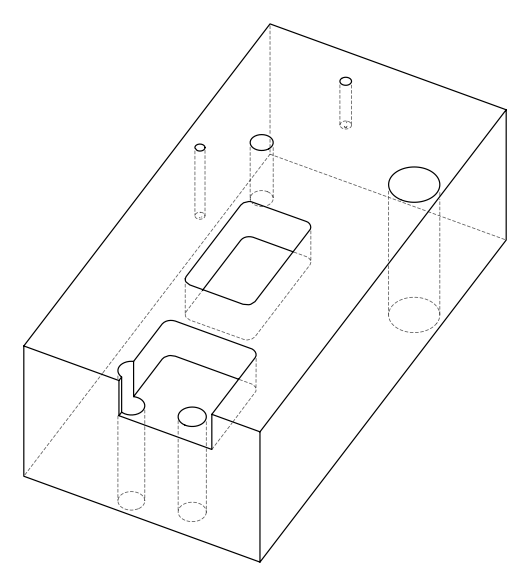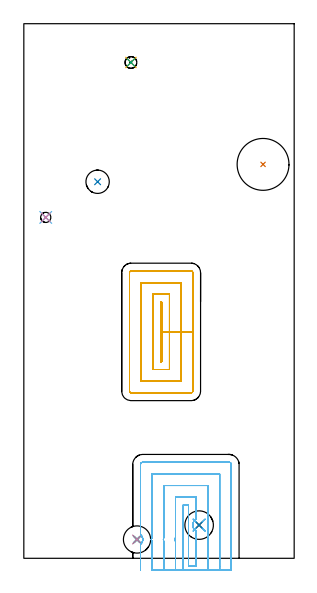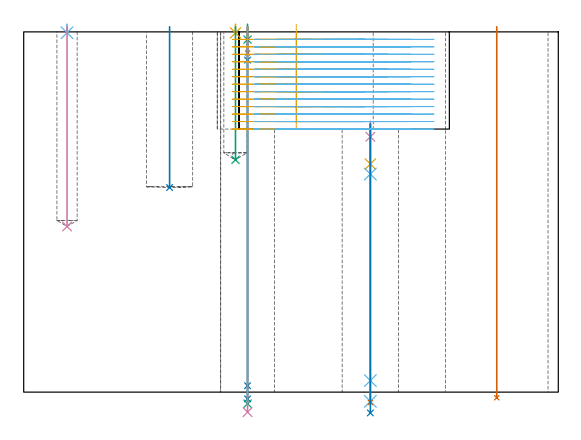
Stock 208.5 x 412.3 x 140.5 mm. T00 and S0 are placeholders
(PLAN: 18 operations, 13 tool changes, 54.9 min)
(1 INDEXABLE_INSERT_DRILL_THROUGH_HOLE_FROM_SOLID | STEP1HOLE_1 | NXT0302_035 | 0.58 min | 176469 mm3)
(2 INDEXABLE_INSERT_DRILL_BLIND_HOLE_FROM_SOLID | STEP1POCKET | NXT0302_007 | 0.25 min | 15367 mm3)
(3 SPOT_DRILL | STEP1HOLE | NXT0321_9005460120000 | 0.05 min | 183 mm3)
(4 SPOT_DRILL_1 | STEP1HOLE_2 | NXT0321_9005460120000 | 0.06 min | 4455 mm3)
(5 SPOT_DRILL_2 | STEP1POCKET_1 | NXT0321_9005460120000 | 0.03 min | 4 mm3)
(6 SPOT_DRILL_3 | STEP1POCKET_2 | NXT0321_9005460120000 | 0.03 min | 6 mm3)
(7 DRILL_BLIND_HOLE_INTO_CENTER | STEP1HOLE | NXT0301_026 | 0.04 min | 120 mm3)
(8 GUN_DRILL_THROUGH_HOLE | STEP1HOLE | UGT0307_001 | 0.62 min | 2561 mm3)
(9 SPADE_DRILL_TO_ENLARGE_THROUGH_HOLE | STEP1HOLE | UGT0306_004 | 0.59 min | 17189 mm3)
(10 DRILL_TO_ENLARGE_THROUGH_HOLE | STEP1HOLE | UGT0301_051 | 0.6 min | 28549 mm3)
(11 DRILL_BLIND_HOLE_INTO_CENTER_1 | STEP1HOLE_2 | UGT0301_206 | 0.07 min | 641 mm3)
(12 GUN_DRILL_THROUGH_HOLE_1 | STEP1HOLE_2 | UGT0307_006 | 0.52 min | 5736 mm3)
(13 DRILL_TO_ENLARGE_THROUGH_HOLE_1 | STEP1HOLE_2 | NXT0301_104 | 0.44 min | 10740 mm3)
(14 DRILL_TO_ENLARGE_THROUGH_HOLE_2 | STEP1HOLE_2 | UGT0301_053 | 0.46 min | 31769 mm3)
(15 DRILL_BLIND_HOLE_INTO_CENTER_2 | STEP1POCKET_1 | UGT0301_206 | 0.21 min | 3111 mm3)
(16 DRILL_BLIND_HOLE_INTO_CENTER_3 | STEP1POCKET_2 | UGT0301_474 | 0.31 min | 3608 mm3)
(17 MILL_RECTANGULAR_POCKET | POCKET_RECTANGULAR_STRAIGHT | NXT0201_011 | Follow Part, ap 3, ae 75% | 20.92 min | 242589 mm3)
(18 MILL_SLOT | SLOT_PARTIAL_RECTANGULAR | NXT0201_011 | Follow Part, ap 3, ae 75% | 29.09 min | 224424 mm3)
(TOOL NXT0302_035 | Index. Insert Drill 40mm [880-D4000L40-05] | D40 PA176 FL200 Z2)
(TOOL NXT0302_007 | Index. Insert Drill 18mm [880-D1800L25-05] | D18 PA176 FL90 Z2)
(TOOL NXT0321_9005460120000 | NC Spot Drill, 142deg, 12mm, Carbide, Uncoated | D12 PA142 FL30 Z2)
(TOOL NXT0301_026 | Carbide Drill 5.5mm [860.1-0550-017A1-MM 2214] | D5.5 PA140 FL28 Z2)
(TOOL UGT0307_001 | Gun Drill 5 mm | D5 PA130 FL24 Z1)
(TOOL UGT0306_004 | Spade Drill 13.5mm | D13.5 PA132 FL10 Z2)
(TOOL UGT0301_051 | Twist Drill 21 mm | D21 PA118 FL145 Z2)
(TOOL UGT0301_206 | Twist Drill 9.1 mm | D9.1 PA118 FL78 Z2)
(TOOL UGT0307_006 | Gun Drill 9 mm | D9 PA130 FL24 Z1)
(TOOL NXT0301_104 | Carbide Drill 14mm [860.1-1400-112A1-MM 2214] | D14 PA140 FL123 Z2)
(TOOL UGT0301_053 | Twist Drill 22 mm | D22 PA118 FL150 Z2)
(TOOL UGT0301_474 | Carbide Drill 7.9 mm | D7.9 PA118 FL76 Z2)
(TOOL NXT0201_011 | ENDMILL 12mm [2P460-1200-NA 1630] | D12 FL38 Z6)
(OP 1 INDEXABLE_INSERT_DRILL_THROUGH_HOLE_FROM_SOLID)
G17 G21 G94 G90
T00 M6
G54
G17 G0 G90 X184.5 Y303.8 S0 M3
G43 Z150.5 H1
G94 G81 G98 Z-2.198 F250. R142.5
G80
M5
M2
(OP 2 INDEXABLE_INSERT_DRILL_BLIND_HOLE_FROM_SOLID)
G17 G21 G94 G90
T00 M6
G54
G17 G0 G90 X56.9 Y290.4 S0 M3
G43 Z150.5 H1
G94 G81 G98 Z79.8 F250. R142.5
G80
M5
M2
(OP 3 SPOT_DRILL)
G17 G21 G94 G90
T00 M6
G54
G17 G0 G90 X87.3 Y14.5 S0 M3
G43 Z150.5 H0
G94 G81 G98 Z137.5 F250. R143.5
G80
M5
M2
(OP 4 SPOT_DRILL_1)
G17 G21 G94 G90
T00 M6
G54
G17 G0 G90 X135.2 Y25.6 S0 M3
G43 Z150.5 H0
G94 G81 G98 Z99.6 F250. R105.6
G80
M5
M2
(OP 5 SPOT_DRILL_2)
G17 G21 G94 G90
T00 M6
G54
G17 G0 G90 X82.6 Y382.4 S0 M3
G43 Z150.5 H0
G94 G81 G98 Z140.108 F250. R143.5
G80
M5
M2
(OP 6 SPOT_DRILL_3)
G17 G21 G94 G90
T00 M6
G54
G17 G0 G90 X16.9 Y262.9 S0 M3
G43 Z150.5 H0
G94 G81 G98 Z140.16 F250. R143.5
G80
M5
M2
(OP 7 DRILL_BLIND_HOLE_INTO_CENTER)
G17 G21 G94 G90
T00 M6
G54
G17 G0 G90 X87.3 Y14.5 S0 M3
G43 Z150.5 H1
G94 G81 G98 Z132.25 F250. R142.5
G80
M5
M2
(OP 8 GUN_DRILL_THROUGH_HOLE)
G17 G21 G94 G90
T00 M6
G54
G17 G0 G90 X87.3 Y14.5 M8
G43 Z150.5 H0
Z138.2
S716 M3
G94 G1 Z129.494 F125. M26
G4 X.084
Z2.5 F250.
G4 X.084
Z-2.666 F125.
G4 X.084
M5
M9
G0 Z138.2
Z150.5
M2
(OP 9 SPADE_DRILL_TO_ENLARGE_THROUGH_HOLE)
G17 G21 G94 G90
T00 M6
G54
G17 G0 G90 X87.3 Y14.5 S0 M3
G43 Z150.5 H0
G94 G73 G98 Z-4.505 F250. Q13.182 R142.5
G80
M5
M2
(OP 10 DRILL_TO_ENLARGE_THROUGH_HOLE)
G17 G21 G94 G90
T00 M6
G54
G17 G0 G90 X87.3 Y14.5 S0 M3
G43 Z150.5 H0
G94 G73 G98 Z-7.809 F250. Q18.539 R142.5
G80
M5
M2
(OP 11 DRILL_BLIND_HOLE_INTO_CENTER_1)
G17 G21 G94 G90
T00 M6
G54
G17 G0 G90 X135.2 Y25.6 S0 M3
G43 Z150.5 H0
G94 G81 G98 Z88.95 F250. R104.6
G80
M5
M2
(OP 12 GUN_DRILL_THROUGH_HOLE_1)
G17 G21 G94 G90
T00 M6
G54
G17 G0 G90 X135.2 Y25.6 M8
G43 Z150.5 H0
Z100.425
S716 M3
G94 G1 Z85.055 F125. M26
G4 X.084
Z4.5 F250.
G4 X.084
Z-3.598 F125.
G4 X.084
M5
M9
G0 Z100.425
Z150.5
M2
(OP 13 DRILL_TO_ENLARGE_THROUGH_HOLE_1)
G17 G21 G94 G90
T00 M6
G54
G17 G0 G90 X135.2 Y25.6 S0 M3
G43 Z150.5 H1
G94 G73 G98 Z-4.048 F250. Q13.331 R104.6
G80
M5
M2
(OP 14 DRILL_TO_ENLARGE_THROUGH_HOLE_2)
G17 G21 G94 G90
T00 M6
G54
G17 G0 G90 X135.2 Y25.6 S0 M3
G43 Z150.5 H0
G94 G73 G98 Z-8.109 F250. Q18.452 R104.6
G80
M5
M2
(OP 15 DRILL_BLIND_HOLE_INTO_CENTER_2)
G17 G21 G94 G90
T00 M6
G54
G17 G0 G90 X82.6 Y382.4 S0 M3
G43 Z150.5 H0
G94 G81 G98 Z90.6 F250. R142.5
G80
M5
M2
(OP 16 DRILL_BLIND_HOLE_INTO_CENTER_3)
G17 G21 G94 G90
T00 M6
G54
G17 G0 G90 X16.9 Y262.9 S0 M3
G43 Z150.5 H0
G94 G81 G98 Z64.6 F250. R142.5
G80
M5
M2
(OP 17 MILL_RECTANGULAR_POCKET)
G17 G21 G94 G90
T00 M6
G54
G17 G0 G90 X106.3 Y152.524 S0 M3
G43 Z150.5 H1
Z143.5
G94 G1 Y174.6 Z137.585 F250.
Y197.6 F500.
X105.5
Y151.6
X106.3
Y174.6
X112.3
Y203.6
X99.5
Y145.6
X112.3
Y174.6
X121.3
Y212.6
X90.5
Y136.6
X121.3
Y174.6
X130.3
Y220.3
G3 X129. Y221.6 R1.3
G1 X82.8
G3 X81.5 Y220.3 R1.3
G1 Y128.9
G3 X82.8 Y127.6 R1.3
G1 X129.
G3 X130.3 Y128.9 R1.3
G1 Y174.6
Y175.6
G0 X106.3 Y152.524 Z140.585
G1 Y174.6 Z134.669 F250.
Y197.6 F500.
X105.5
Y151.6
X106.3
Y174.6
X112.3
Y203.6
X99.5
Y145.6
X112.3
Y174.6
X121.3
Y212.6
X90.5
Y136.6
X121.3
Y174.6
X130.3
Y220.3
G3 X129. Y221.6 R1.3
G1 X82.8
G3 X81.5 Y220.3 R1.3
G1 Y128.9
G3 X82.8 Y127.6 R1.3
G1 X129.
G3 X130.3 Y128.9 R1.3
G1 Y174.6
Y175.6
G0 X106.3 Y152.524 Z137.669
G1 Y174.6 Z131.754 F250.
Y197.6 F500.
X105.5
Y151.6
X106.3
Y174.6
X112.3
Y203.6
X99.5
Y145.6
X112.3
Y174.6
X121.3
Y212.6
X90.5
Y136.6
X121.3
Y174.6
X130.3
Y220.3
G3 X129. Y221.6 R1.3
G1 X82.8
G3 X81.5 Y220.3 R1.3
G1 Y128.9
G3 X82.8 Y127.6 R1.3
G1 X129.
G3 X130.3 Y128.9 R1.3
G1 Y174.6
Y175.6
G0 X106.3 Y152.524 Z134.754
G1 Y174.6 Z128.838 F250.
Y197.6 F500.
X105.5
Y151.6
X106.3
Y174.6
X112.3
Y203.6
X99.5
Y145.6
X112.3
Y174.6
X121.3
Y212.6
X90.5
Y136.6
X121.3
Y174.6
X130.3
Y220.3
G3 X129. Y221.6 R1.3
G1 X82.8
G3 X81.5 Y220.3 R1.3
G1 Y128.9
G3 X82.8 Y127.6 R1.3
G1 X129.
G3 X130.3 Y128.9 R1.3
G1 Y174.6
Y175.6
G0 X106.3 Y152.524 Z131.838
G1 Y174.6 Z125.923 F250.
Y197.6 F500.
X105.5
Y151.6
X106.3
Y174.6
X112.3
Y203.6
X99.5
Y145.6
X112.3
Y174.6
X121.3
Y212.6
X90.5
Y136.6
X121.3
Y174.6
X130.3
Y220.3
G3 X129. Y221.6 R1.3
G1 X82.8
G3 X81.5 Y220.3 R1.3
G1 Y128.9
G3 X82.8 Y127.6 R1.3
G1 X129.
G3 X130.3 Y128.9 R1.3
G1 Y174.6
Y175.6
G0 X106.3 Y152.524 Z128.923
G1 Y174.6 Z123.008 F250.
Y197.6 F500.
X105.5
Y151.6
X106.3
Y174.6
X112.3
Y203.6
X99.5
Y145.6
X112.3
Y174.6
X121.3
Y212.6
X90.5
Y136.6
X121.3
Y174.6
X130.3
Y220.3
G3 X129. Y221.6 R1.3
G1 X82.8
G3 X81.5 Y220.3 R1.3
G1 Y128.9
G3 X82.8 Y127.6 R1.3
G1 X129.
G3 X130.3 Y128.9 R1.3
G1 Y174.6
Y175.6
G0 X106.3 Y152.524 Z126.008
G1 Y174.6 Z120.092 F250.
Y197.6 F500.
X105.5
Y151.6
X106.3
Y174.6
X112.3
Y203.6
X99.5
Y145.6
X112.3
Y174.6
X121.3
Y212.6
X90.5
Y136.6
X121.3
Y174.6
X130.3
Y220.3
G3 X129. Y221.6 R1.3
G1 X82.8
G3 X81.5 Y220.3 R1.3
G1 Y128.9
G3 X82.8 Y127.6 R1.3
G1 X129.
G3 X130.3 Y128.9 R1.3
G1 Y174.6
Y175.6
G0 X106.3 Y152.524 Z123.092
G1 Y174.6 Z117.177 F250.
Y197.6 F500.
X105.5
Y151.6
X106.3
Y174.6
X112.3
Y203.6
X99.5
Y145.6
X112.3
Y174.6
X121.3
Y212.6
X90.5
Y136.6
X121.3
Y174.6
X130.3
Y220.3
G3 X129. Y221.6 R1.3
G1 X82.8
G3 X81.5 Y220.3 R1.3
G1 Y128.9
G3 X82.8 Y127.6 R1.3
G1 X129.
G3 X130.3 Y128.9 R1.3
G1 Y174.6
Y175.6
G0 X106.3 Y152.524 Z120.177
G1 Y174.6 Z114.262 F250.
Y197.6 F500.
X105.5
Y151.6
X106.3
Y174.6
X112.3
Y203.6
X99.5
Y145.6
X112.3
Y174.6
X121.3
Y212.6
X90.5
Y136.6
X121.3
Y174.6
X130.3
Y220.3
G3 X129. Y221.6 R1.3
G1 X82.8
G3 X81.5 Y220.3 R1.3
G1 Y128.9
G3 X82.8 Y127.6 R1.3
G1 X129.
G3 X130.3 Y128.9 R1.3
G1 Y174.6
Y175.6
G0 X106.3 Y152.524 Z117.262
G1 Y174.6 Z111.346 F250.
Y197.6 F500.
X105.5
Y151.6
X106.3
Y174.6
X112.3
Y203.6
X99.5
Y145.6
X112.3
Y174.6
X121.3
Y212.6
X90.5
Y136.6
X121.3
Y174.6
X130.3
Y220.3
G3 X129. Y221.6 R1.3
G1 X82.8
G3 X81.5 Y220.3 R1.3
G1 Y128.9
G3 X82.8 Y127.6 R1.3
G1 X129.
G3 X130.3 Y128.9 R1.3
G1 Y174.6
Y175.6
G0 X106.3 Y152.524 Z114.346
G1 Y174.6 Z108.431 F250.
Y197.6 F500.
X105.5
Y151.6
X106.3
Y174.6
X112.3
Y203.6
X99.5
Y145.6
X112.3
Y174.6
X121.3
Y212.6
X90.5
Y136.6
X121.3
Y174.6
X130.3
Y220.3
G3 X129. Y221.6 R1.3
G1 X82.8
G3 X81.5 Y220.3 R1.3
G1 Y128.9
G3 X82.8 Y127.6 R1.3
G1 X129.
G3 X130.3 Y128.9 R1.3
G1 Y174.6
Y175.6
G0 X106.3 Y152.524 Z111.431
G1 Y174.6 Z105.515 F250.
Y197.6 F500.
X105.5
Y151.6
X106.3
Y174.6
X112.3
Y203.6
X99.5
Y145.6
X112.3
Y174.6
X121.3
Y212.6
X90.5
Y136.6
X121.3
Y174.6
X130.3
Y220.3
G3 X129. Y221.6 R1.3
G1 X82.8
G3 X81.5 Y220.3 R1.3
G1 Y128.9
G3 X82.8 Y127.6 R1.3
G1 X129.
G3 X130.3 Y128.9 R1.3
G1 Y174.6
Y175.6
G0 X106.3 Y152.524 Z108.515
G1 Y174.6 Z102.6 F250.
Y197.6 F500.
X105.5
Y151.6
X106.3
Y174.6
X112.3
Y203.6
X99.5
Y145.6
X112.3
Y174.6
X121.3
Y212.6
X90.5
Y136.6
X121.3
Y174.6
X130.3
Y220.3
G3 X129. Y221.6 R1.3
G1 X82.8
G3 X81.5 Y220.3 R1.3
G1 Y128.9
G3 X82.8 Y127.6 R1.3
G1 X129.
G3 X130.3 Y128.9 R1.3
G1 Y174.6
Y175.6
G0 Z150.5
M5
M2
(OP 18 MILL_SLOT)
G17 G21 G94 G90
T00 M6
G54
G17 G0 G90 X123. Y-9. S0 M3
G43 Z150.5 H1
Z137.585
G94 G1 Y-6. F250.
Y10.907 F500.
G3 X122.804 Y14.498 R33.
X123. Y18.089 R33.
G1 Y41.1
X127.
Y-6.
X133.
Y21.113
G2 X130.928 Y28.19 R5.008
X133. Y30.078 R5.037
G1 Y47.1
X117.
Y18.089
G2 X116.76 Y14.498 R27.
X117. Y10.907 R27.
G1 Y-6.
Y-9. F250.
X142.
Y-6.
Y56.1 F500.
X108.
Y18.089
G2 X107.638 Y14.498 R18.
X108. Y10.907 R18.
G1 Y-6.
Y-9. F250.
X151.
Y-6.
Y65.1 F500.
X99.
Y18.089
G2 X98.253 Y14.498 R9.
X99. Y10.907 R9.
G1 Y-6.
Y-9. F250.
X160.
Y-6.
Y72.3 F500.
G3 X158.2 Y74.1 R1.8
G1 X91.8
G3 X90. Y72.3 R1.8
G1 Y18.089
G2 X91.391 Y16.361 R4.509
X90. Y10.907 R4.496
G1 Y-6.
Y-9. F250.
G0 X123. Z134.669
G1 Y-6.
Y10.907 F500.
G3 X122.804 Y14.497 R33.
X123. Y18.087 R33.
G1 Y41.1
X127.
Y-6.
X133.
Y21.113
G2 X130.928 Y28.19 R5.008
X133. Y30.078 R5.037
G1 Y47.1
X117.
Y18.087
G2 X116.76 Y14.497 R27.
X117. Y10.907 R27.
G1 Y-6.
Y-9. F250.
X142.
Y-6.
Y56.1 F500.
X108.
Y18.087
G2 X107.638 Y14.497 R18.
X108. Y10.907 R18.
G1 Y-6.
Y-9. F250.
X151.
Y-6.
Y65.1 F500.
X99.
Y18.087
G2 X98.253 Y14.497 R9.
X99. Y10.907 R9.
G1 Y-6.
Y-9. F250.
X160.
Y-6.
Y72.3 F500.
G3 X158.2 Y74.1 R1.8
G1 X91.8
G3 X90. Y72.3 R1.8
G1 Y18.087
G2 X90.817 Y17.295 R4.51
X91.383 Y16.378 R4.509
X90. Y10.907 R4.496
G1 Y-6.
Y-9. F250.
G0 X123. Z131.754
G1 Y-6.
Y10.907 F500.
G3 X122.804 Y14.497 R33.
X123. Y18.087 R33.
G1 Y41.1
X127.
Y-6.
X133.
Y21.113
X132.876 Y21.177
G2 X130.631 Y27.618 R5.005
X130.926 Y28.188 R5.004
G1 X131.017 Y28.331
G2 X133. Y30.078 R5.037
G1 Y47.1
X117.
Y18.087
G2 X116.76 Y14.497 R27.
X117. Y10.907 R27.
G1 Y-6.
Y-9. F250.
X142.
Y-6.
Y56.1 F500.
X108.
Y18.087
G2 X107.638 Y14.497 R18.
X108. Y10.907 R18.
G1 Y-6.
Y-9. F250.
X151.
Y-6.
Y65.1 F500.
X99.
Y18.087
G2 X98.253 Y14.497 R9.
X99. Y10.907 R9.
G1 Y-6.
Y-9. F250.
X160.
Y-6.
Y72.3 F500.
G3 X158.2 Y74.1 R1.8
G1 X91.8
G3 X90. Y72.3 R1.8
G1 Y18.087
G2 X91.205 Y16.724 R4.511
X90. Y10.907 R4.496
G1 Y-6.
Y-9. F250.
G0 X123. Z128.838
G1 Y-6.
Y10.907 F500.
G3 X122.804 Y14.497 R33.
X123. Y18.087 R33.
G1 Y41.1
X127.
Y-6.
X133.
Y21.113
X132.958 Y21.134
G2 X130.82 Y28.002 R5.007
X130.926 Y28.188 R5.004
X131.187 Y28.573 R5.027
X133. Y30.078 R5.029
G1 Y47.1
X117.
Y18.087
G2 X116.76 Y14.497 R27.
X117. Y10.907 R27.
G1 Y-6.
Y-9. F250.
X142.
Y-6.
Y56.1 F500.
X108.
Y18.087
G2 X107.638 Y14.497 R18.
X108. Y10.907 R18.
G1 Y-6.
Y-9. F250.
X151.
Y-6.
Y65.1 F500.
X99.
Y18.087
G2 X98.253 Y14.497 R9.
X99. Y10.907 R9.
G1 Y-6.
Y-9. F250.
X160.
Y-6.
Y72.3 F500.
G3 X158.2 Y74.1 R1.8
G1 X91.8
G3 X90. Y72.3 R1.8
G1 Y18.087
G2 X90.85 Y17.253 R4.511
X91.379 Y16.388 R4.509
X90. Y10.907 R4.496
G1 Y-6.
Y-9. F250.
G0 X123. Z125.923
G1 Y-6.
Y10.907 F500.
G3 X122.804 Y14.498 R33.
X123. Y18.089 R33.
G1 Y41.1
X127.
Y-6.
X133.
Y21.113
X132.845 Y21.193
G2 X130.929 Y28.193 R5.011
X133. Y30.077 R5.033
G1 Y47.1
X117.
Y18.089
G2 X116.76 Y14.498 R27.
X117. Y10.907 R27.
G1 Y-6.
Y-9. F250.
X142.
Y-6.
Y56.1 F500.
X108.
Y18.089
G2 X107.638 Y14.498 R18.
X108. Y10.907 R18.
G1 Y-6.
Y-9. F250.
X151.
Y-6.
Y65.1 F500.
X99.
Y18.089
G2 X98.253 Y14.498 R9.
X99. Y10.907 R9.
G1 Y-6.
Y-9. F250.
X160.
Y-6.
Y72.3 F500.
G3 X158.2 Y74.1 R1.8
G1 X91.8
G3 X90. Y72.3 R1.8
G1 Y18.089
G2 X91.392 Y16.358 R4.508
X90. Y10.907 R4.496
G1 Y-6.
Y-9. F250.
G0 X123. Z123.008
G1 Y-6.
Y10.907 F500.
G3 X122.804 Y14.497 R33.
X123. Y18.087 R33.
G1 Y41.1
X127.
Y-6.
X133.
Y21.113
X132.896 Y21.166
G2 X130.929 Y28.193 R5.011
X133. Y30.077 R5.033
G1 Y47.1
X117.
Y18.087
G2 X116.76 Y14.497 R27.
X117. Y10.907 R27.
G1 Y-6.
Y-9. F250.
X142.
Y-6.
Y56.1 F500.
X108.
Y18.087
G2 X107.638 Y14.497 R18.
X108. Y10.907 R18.
G1 Y-6.
Y-9. F250.
X151.
Y-6.
Y65.1 F500.
X99.
Y18.087
G2 X98.253 Y14.497 R9.
X99. Y10.907 R9.
G1 Y-6.
Y-9. F250.
X160.
Y-6.
Y72.3 F500.
G3 X158.2 Y74.1 R1.8
G1 X91.8
G3 X90. Y72.3 R1.8
G1 Y18.087
G2 X90.774 Y17.348 R4.51
X91.392 Y16.358 R4.508
X90. Y10.907 R4.496
G1 Y-6.
Y-9. F250.
G0 X123. Z120.092
G1 Y-6.
Y10.907 F500.
G3 X122.804 Y14.497 R33.
X123. Y18.087 R33.
G1 Y41.1
X127.
Y-6.
X133.
Y21.113
G2 X130.928 Y28.19 R5.005
X133. Y30.078 R5.037
G1 Y47.1
X117.
Y18.087
G2 X116.76 Y14.497 R27.
X117. Y10.907 R27.
G1 Y-6.
Y-9. F250.
X142.
Y-6.
Y56.1 F500.
X108.
Y18.087
G2 X107.638 Y14.497 R18.
X108. Y10.907 R18.
G1 Y-6.
Y-9. F250.
X151.
Y-6.
Y65.1 F500.
X99.
Y18.087
G2 X98.253 Y14.497 R9.
X99. Y10.907 R9.
G1 Y-6.
Y-9. F250.
X160.
Y-6.
Y72.3 F500.
G3 X158.2 Y74.1 R1.8
G1 X91.8
G3 X90. Y72.3 R1.8
G1 Y18.087
G2 X91.205 Y16.725 R4.51
X90. Y10.907 R4.496
G1 Y-6.
Y-9. F250.
G0 X123. Z117.177
G1 Y-6.
Y10.907 F500.
G3 X122.804 Y14.497 R33.
X123. Y18.087 R33.
G1 Y41.1
X127.
Y-6.
X133.
Y21.113
G2 X130.928 Y28.19 R5.006
X133. Y30.078 R5.028
G1 Y47.1
X117.
Y18.087
G2 X116.76 Y14.497 R27.
X117. Y10.907 R27.
G1 Y-6.
Y-9. F250.
X142.
Y-6.
Y56.1 F500.
X108.
Y18.087
G2 X107.638 Y14.497 R18.
X108. Y10.907 R18.
G1 Y-6.
Y-9. F250.
X151.
Y-6.
Y65.1 F500.
X99.
Y18.087
G2 X98.253 Y14.497 R9.
X99. Y10.907 R9.
G1 Y-6.
Y-9. F250.
X160.
Y-6.
Y72.3 F500.
G3 X158.2 Y74.1 R1.8
G1 X91.8
G3 X90. Y72.3 R1.8
G1 Y18.087
G2 X90.817 Y17.295 R4.51
X91.377 Y16.391 R4.509
X90. Y10.907 R4.496
G1 Y-6.
Y-9. F250.
G0 X123. Z114.262
G1 Y-6.
Y10.907 F500.
G3 X122.804 Y14.498 R33.
X123. Y18.089 R33.
G1 Y41.1
X127.
Y-6.
X133.
Y21.113
G2 X130.928 Y28.19 R5.008
X133. Y30.078 R5.037
G1 Y47.1
X117.
Y18.089
G2 X116.76 Y14.498 R27.
X117. Y10.907 R27.
G1 Y-6.
Y-9. F250.
X142.
Y-6.
Y56.1 F500.
X108.
Y18.089
G2 X107.638 Y14.498 R18.
X108. Y10.907 R18.
G1 Y-6.
Y-9. F250.
X151.
Y-6.
Y65.1 F500.
X99.
Y18.089
G2 X98.253 Y14.498 R9.
X99. Y10.907 R9.
G1 Y-6.
Y-9. F250.
X160.
Y-6.
Y72.3 F500.
G3 X158.2 Y74.1 R1.8
G1 X91.8
G3 X90. Y72.3 R1.8
G1 Y18.089
G2 X91.391 Y16.361 R4.509
X90. Y10.907 R4.496
G1 Y-6.
Y-9. F250.
G0 X123. Z111.346
G1 Y-6.
Y10.907 F500.
G3 X122.804 Y14.498 R33.
X123. Y18.089 R33.
G1 Y41.1
X127.
Y-6.
X133.
Y21.113
X132.849 Y21.191
G2 X130.929 Y28.192 R5.011
X131.213 Y28.607 R5.033
X131.542 Y28.997 R5.037
X133. Y30.077 R5.033
G1 Y47.1
X117.
Y18.089
G2 X116.76 Y14.498 R27.
X117. Y10.907 R27.
G1 Y-6.
Y-9. F250.
X142.
Y-6.
Y56.1 F500.
X108.
Y18.089
G2 X107.638 Y14.498 R18.
X108. Y10.907 R18.
G1 Y-6.
Y-9. F250.
X151.
Y-6.
Y65.1 F500.
X99.
Y18.089
G2 X98.253 Y14.498 R9.
X99. Y10.907 R9.
G1 Y-6.
Y-9. F250.
X160.
Y-6.
Y72.3 F500.
G3 X158.2 Y74.1 R1.8
G1 X91.8
G3 X90. Y72.3 R1.8
G1 Y18.089
G2 X91.391 Y16.361 R4.509
X90. Y10.907 R4.496
G1 Y-6.
Y-9. F250.
G0 X123. Z108.431
G1 Y-6.
Y10.907 F500.
G3 X122.804 Y14.497 R33.
X123. Y18.087 R33.
G1 Y41.1
X127.
Y-6.
X133.
Y21.113
X132.913 Y21.157
G2 X130.929 Y28.192 R5.011
X133. Y30.077 R5.033
G1 Y47.1
X117.
Y18.087
G2 X116.76 Y14.497 R27.
X117. Y10.907 R27.
G1 Y-6.
Y-9. F250.
X142.
Y-6.
Y56.1 F500.
X108.
Y18.087
G2 X107.638 Y14.497 R18.
X108. Y10.907 R18.
G1 Y-6.
Y-9. F250.
X151.
Y-6.
Y65.1 F500.
X99.
Y18.087
G2 X98.253 Y14.497 R9.
X99. Y10.907 R9.
G1 Y-6.
Y-9. F250.
X160.
Y-6.
Y72.3 F500.
G3 X158.2 Y74.1 R1.8
G1 X91.8
G3 X90. Y72.3 R1.8
G1 Y18.087
G2 X90.817 Y17.295 R4.51
X91.383 Y16.378 R4.509
X90. Y10.907 R4.496
G1 Y-6.
Y-9. F250.
G0 X123. Z105.515
G1 Y-6.
Y10.907 F500.
G3 X122.804 Y14.497 R33.
X123. Y18.087 R33.
G1 Y41.1
X127.
Y-6.
X133.
Y21.113
X132.872 Y21.178
G2 X130.628 Y27.612 R5.005
X130.927 Y28.189 R5.005
X131.599 Y29.058 R5.027
X133. Y30.078 R5.028
G1 Y47.1
X117.
Y18.087
G2 X116.76 Y14.497 R27.
X117. Y10.907 R27.
G1 Y-6.
Y-9. F250.
X142.
Y-6.
Y56.1 F500.
X108.
Y18.087
G2 X107.638 Y14.497 R18.
X108. Y10.907 R18.
G1 Y-6.
Y-9. F250.
X151.
Y-6.
Y65.1 F500.
X99.
Y18.087
G2 X98.253 Y14.497 R9.
X99. Y10.907 R9.
G1 Y-6.
Y-9. F250.
X160.
Y-6.
Y72.3 F500.
G3 X158.2 Y74.1 R1.8
G1 X91.8
G3 X90. Y72.3 R1.8
G1 Y18.087
G2 X91.205 Y16.725 R4.51
G1 X91.255 Y16.634
G2 X90. Y10.907 R4.496
G1 Y-6.
Y-9. F250.
G0 X123. Z102.6
G1 Y-6.
Y10.907 F500.
G3 X122.804 Y14.497 R33.
X123. Y18.087 R33.
G1 Y41.1
X127.
Y-6.
X133.
Y21.113
X132.97 Y21.128
G2 X130.851 Y28.058 R5.007
G1 X130.927 Y28.189
G2 X131.115 Y28.474 R5.027
X133. Y30.078 R5.029
G1 Y47.1
X117.
Y18.087
G2 X116.76 Y14.497 R27.
X117. Y10.907 R27.
G1 Y-6.
Y-9. F250.
X142.
Y-6.
Y56.1 F500.
X108.
Y18.087
G2 X107.638 Y14.497 R18.
X108. Y10.907 R18.
G1 Y-6.
Y-9. F250.
X151.
Y-6.
Y65.1 F500.
X99.
Y18.087
G2 X98.253 Y14.497 R9.
X99. Y10.907 R9.
G1 Y-6.
Y-9. F250.
X160.
Y-6.
Y72.3 F500.
G3 X158.2 Y74.1 R1.8
G1 X91.8
G3 X90. Y72.3 R1.8
G1 Y18.087
G2 X90.836 Y17.271 R4.51
X91.392 Y16.359 R4.509
X90. Y10.907 R4.496
G1 Y-6.
Y-9. F250.
G0 Z150.5
M5
M2
